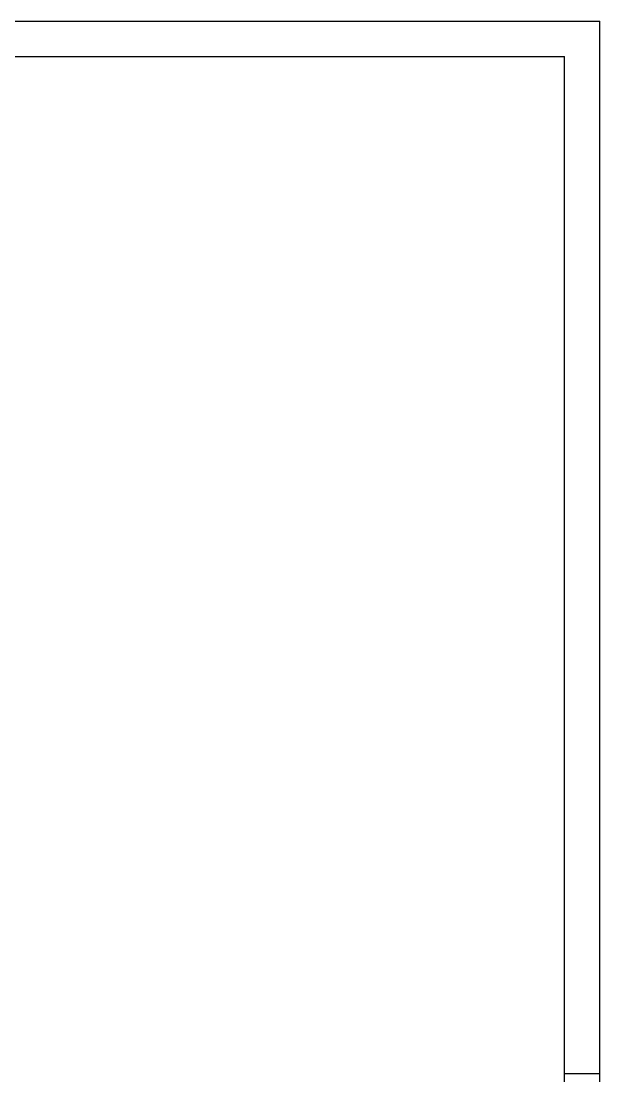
# Model space of a CAD drawing. Extents: x -1236 to 1911, y -280 to 323.
# Drawn here: x -558.7 to -395.5, y 25.3 to 323 of the extents above; entities that cross this region are included whole.
import ezdxf

# ---------------------------------------------------------------- set-up
doc = ezdxf.new("R2010")
doc.units = 0
doc.header["$MEASUREMENT"] = 0
doc.layers.add('MARGEXT', color=2, linetype='CONTINUOUS')
doc.layers.add('MARGINT', color=6, linetype='CONTINUOUS')

msp = doc.modelspace()

# ---------------------------------------------------------------- linework, layer by layer
at = {"layer": 'MARGEXT'}
for p, q in [((-1236.5, 323), (-395.5, 323)), ((-395.5, -271), (-395.5, 323)), ((-405.5, 26), (-395.5, 26))]:
    msp.add_line(p, q, dxfattribs=at)
at = {"layer": 'MARGINT'}
for p in [(-1211.5, 313), (-405.5, -261)]:
    msp.add_line(p, (-405.5, 313), dxfattribs=at)

doc.saveas('drawing.dxf')
